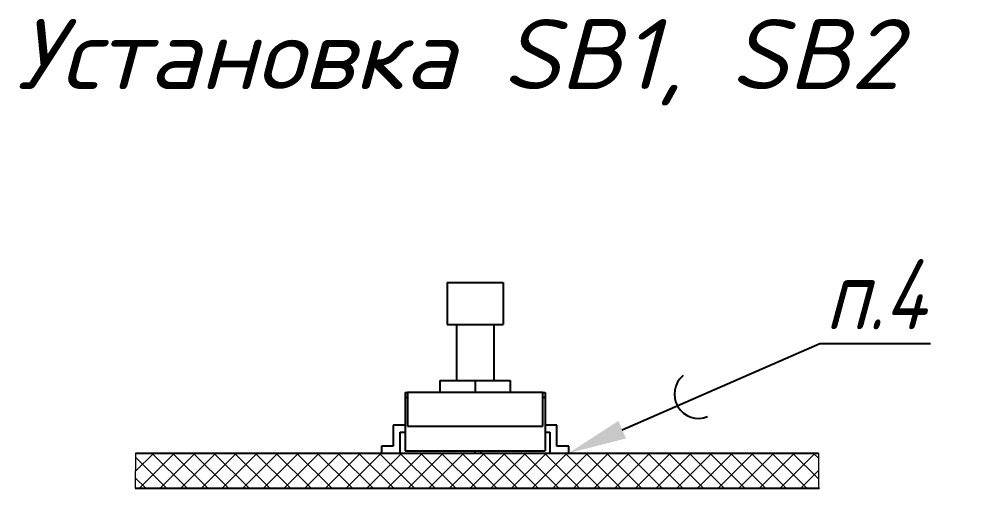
# Model space of a CAD drawing. Extents: x 882 to 2872, y 74 to 1007.
# Drawn here: x 1079.9 to 1160.7, y 290 to 330.1 of the extents above; entities that cross this region are included whole.
import ezdxf
from ezdxf import colors
from ezdxf.entities.mleader import LeaderData, LeaderLine
from ezdxf.math import Vec2, Vec3

# ---------------------------------------------------------------- set-up
doc = ezdxf.new("R2010")
doc.units = 0
doc.header["$MEASUREMENT"] = 0
doc.layers.get('0').update_dxf_attribs({"linetype": 'CONTINUOUS'})
doc.layers.add('сетка', color=7, linetype='CONTINUOUS', lineweight=15)
doc.styles.add('стиль1', font='romans.shx', dxfattribs={"width": 0.75, "oblique": 15, "height": 3.5})

msp = doc.modelspace()

# ---------------------------------------------------------------- hatches: boundary and pattern name
at = {"layer": 'сетка'}
h = msp.add_hatch(dxfattribs=at)
h.set_pattern_fill('ANSI37', color=256, scale=10)
h.set_pattern_definition([(45, (-915.0853, -16.4829), (-0.8838835, 0.8838835), []), (135, (-915.0853, -16.4829), (-0.8838835, -0.8838835), [])])
h.paths.add_polyline_path([(1137.22418, 289.95979), (1137.22418, 292.95979), (1103.89938, 292.95979), (1103.89938, 289.95979)])
h.paths.add_polyline_path([(1103.89938, 289.95979), (1103.89938, 292.95979), (1089.84409, 292.95979), (1089.81298, 289.95979)])
h.paths.add_polyline_path([(1137.22418, 292.95979), (1137.22418, 289.95979), (1148.26272, 289.95979), (1148.26272, 292.95979)])

# ---------------------------------------------------------------- linework, layer by layer
at = {"color": 7}
for p, q in [((1116.49554, 307.55979), (1116.49554, 303.95979)), ((1116.49554, 307.55979), (1121.29554, 307.55979)), ((1121.29554, 307.55979), (1121.29554, 303.95979)), ((1116.49554, 303.95979), (1121.29554, 303.95979)), ((1117.29554, 303.95979), (1117.29554, 299.15979)), ((1120.49554, 303.95979), (1120.49554, 299.15979)), ((1115.89554, 299.15979), (1115.99776, 299.15979)), ((1115.89554, 298.15979), (1115.89554, 299.15979)), ((1115.99776, 299.15979), (1116.29746, 299.15979)), ((1116.29746, 299.15979), (1116.77422, 299.15979)), ((1116.77422, 299.15979), (1117.39554, 299.15979)), ((1117.39554, 299.15979), (1120.39554, 299.15979)), ((1117.39554, 299.15979), (1118.11908, 299.15979)), ((1118.11908, 299.15979), (1118.89554, 299.15979)), ((1118.89554, 299.15979), (1119.672, 299.15979)), ((1118.89554, 299.15979), (1118.89554, 298.15979)), ((1119.672, 299.15979), (1120.39554, 299.15979)), ((1120.39554, 299.15979), (1121.01686, 299.15979)), ((1121.01686, 299.15979), (1121.49362, 299.15979)), ((1121.49362, 299.15979), (1121.79332, 299.15979)), ((1121.79332, 299.15979), (1121.89554, 299.15979)), ((1121.89554, 299.15979), (1121.89554, 298.15979)), ((1112.89554, 298.15979), (1112.89554, 297.75979)), ((1112.89554, 298.15979), (1113.09554, 298.15979)), ((1112.89554, 297.75979), (1113.09554, 297.75979)), ((1112.89554, 297.71979), (1112.89554, 293.15979)), ((1112.89554, 297.71979), (1113.09554, 297.71979)), ((1124.69554, 298.15979), (1113.09554, 298.15979)), ((1113.09554, 298.15979), (1113.09554, 295.25979)), ((1124.69554, 298.15979), (1124.89554, 298.15979)), ((1124.69554, 295.25979), (1124.69554, 298.15979)), ((1124.69554, 297.75979), (1124.89554, 297.75979)), ((1124.69554, 297.71979), (1124.89554, 297.71979)), ((1124.89554, 298.15979), (1124.89554, 297.75979)), ((1124.89554, 297.71979), (1124.89554, 293.15979)), ((1111.89554, 295.35979), (1111.89554, 293.55979)), ((1112.89554, 295.35979), (1111.89554, 295.35979)), ((1113.09554, 295.25979), (1124.69554, 295.25979)), ((1125.89554, 295.35979), (1124.89554, 295.35979)), ((1125.89554, 293.55979), (1125.89554, 295.35979)), ((1112.49554, 294.75979), (1112.89554, 294.75979)), ((1112.49554, 292.95979), (1112.49554, 294.75979)), ((1124.89554, 294.75979), (1125.29554, 294.75979)), ((1125.29554, 294.75979), (1125.29554, 292.95979)), ((1110.89554, 293.55979), (1110.89554, 292.95979)), ((1111.89554, 293.55979), (1110.89554, 293.55979)), ((1126.89554, 293.55979), (1125.89554, 293.55979)), ((1126.89554, 292.95979), (1126.89554, 293.55979)), ((1112.89554, 293.15979), (1124.89554, 293.15979)), ((1118.89546, 292.95979), (1118.89546, 293.15979)), ((1119.40346, 292.95979), (1119.40346, 293.15979))]:
    msp.add_line(p, q, dxfattribs=at)
at = {"lineweight": 25}
for points in [[(1089.84409, 292.95979), (1103.89938, 292.95979)], [(1103.89938, 292.95979), (1135.75098, 292.95979)], [(1135.75098, 292.95979), (1148.26272, 292.95979)], [(1089.81298, 289.95979), (1103.89938, 289.95979)], [(1103.89938, 289.95979), (1135.75098, 289.95979)], [(1135.75098, 289.95979), (1148.34435, 289.95979)]]:
    msp.add_lwpolyline(points, dxfattribs=at)
msp.add_arc((1138.01696, 298.00715), 2.07347, 130.1877835, 291.5265529)
at = {"layer": 'сетка'}
for p, q in [((1089.84409, 292.95979), (1089.81298, 289.95979)), ((1148.26272, 292.95979), (1148.26272, 289.95979))]:
    msp.add_line(p, q, dxfattribs=at)

# ---------------------------------------------------------------- texts
at = {"layer": 'сетка', "insert": (1079.64059, 330.1185), "char_height": 6, "attachment_point": 1, "style": 'стиль1'}
msp.add_mtext_dynamic_manual_height_columns('{\\W1;Установка SB1, SB2}', width=87.6692763, gutter_width=20, heights=[0], dxfattribs=at)

# ---------------------------------------------------------------- leaders
ml = msp.add_multileader_mtext('Standard')
ml.set_content('п.4', color=256, style='стиль1')
ml.set_leader_properties()
ml.build(insert=Vec2(0, 0))
ml.multileader.update_dxf_attribs({"text_left_attachment_type": 6, "text_right_attachment_type": 6, "dogleg_length": 0.36, "arrow_head_size": 5})
ctx = ml.context
ctx.base_point, ctx.char_height, ctx.arrow_head_size, ctx.landing_gap_size, ctx.plane_origin = Vec3(1148.75342, 302.35334), 6, 5, 0.09, Vec3(1126.89554, 292.95979)
ctx.left_attachment, ctx.right_attachment = 6, 6
notes = []
notes.append((ctx, [(0, (1, 1, 0), (1148.39342, 302.35334), (1, 0), 0.36, [(0, [(1126.89554, 292.95979)], 0, [])])]))
ctx.mtext.insert, ctx.mtext.flow_direction = Vec3(1148.84342, 309.55334), 5
for ctx, leaders in notes:
    for number, flags, end, landing, length, lines in leaders:
        leader = LeaderData()
        leader.index, (leader.has_last_leader_line, leader.has_dogleg_vector, leader.attachment_direction) = number, flags
        leader.last_leader_point, leader.dogleg_vector, leader.dogleg_length = Vec3(end), Vec3(landing), length
        for number, points, colour, breaks in lines:
            line = LeaderLine()
            line.index, line.vertices, line.color, line.breaks = number, Vec3.list(points), colors.encode_raw_color(colour), breaks
            leader.lines.append(line)
        ctx.leaders.append(leader)

doc.saveas('drawing.dxf')
